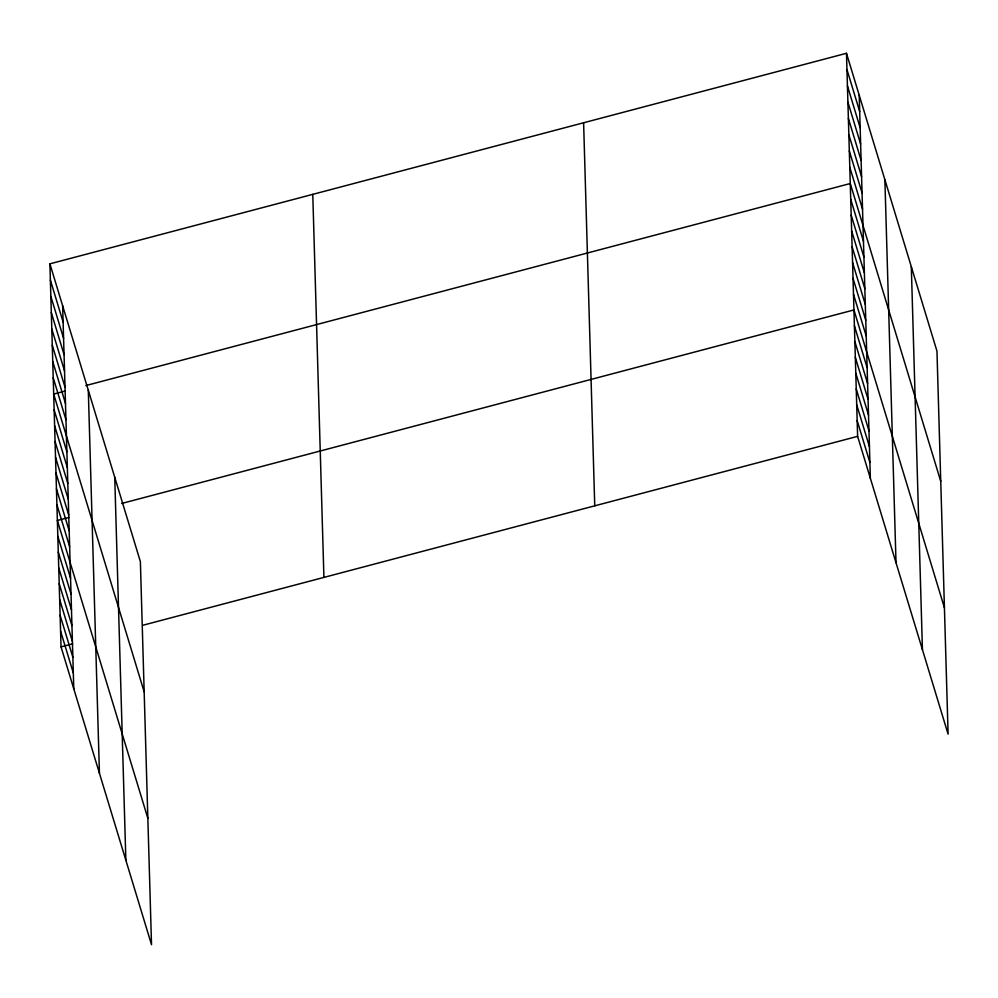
<?xml version="1.0" encoding="UTF-8"?>
<svg xmlns="http://www.w3.org/2000/svg" width="998" height="998" viewBox="0 0 998 998"><rect width="100%" height="100%" fill="white"/><g stroke="black" fill="none" stroke-linecap="round" stroke-linejoin="round"><path stroke-width="1.5" d="M49.9 263.834L140.381 561.649L151.521 944.707L61.04 646.879L49.9 263.834L846.479 53.293L936.96 351.121L948.1 734.166L857.619 436.351L846.479 53.293M65.369 390.991L53.692 394.073L144.174 691.888M85.816 385.577L850.271 183.532L940.752 481.348M69.049 517.388L57.36 520.482L147.841 818.298M121.619 503.491L853.939 309.941L944.42 607.757M61.04 646.879L72.717 643.797M142.814 625.272L857.619 436.351M846.953 69.573L859.69 111.502M847.427 85.853L860.164 127.781M847.901 102.133L860.638 144.061M848.375 118.413L861.112 160.341M848.849 134.693L861.586 176.621M849.323 150.972L862.06 192.901M849.797 167.252L862.534 209.181M850.72 199.338L863.47 241.267M851.182 215.131L863.919 257.06M851.643 230.937L864.38 272.866M852.105 246.743L864.842 288.672M852.566 262.536L865.303 304.465M853.028 278.342L865.765 320.271M853.477 294.136L866.227 336.064M854.4 325.747L867.137 367.676M854.862 341.541L867.599 383.469M855.323 357.346L868.06 399.275M855.785 373.14L868.522 415.068M856.234 388.946L868.971 430.874M856.696 404.739L869.433 446.667M857.157 420.545L869.894 462.473M50.374 280.114L63.111 322.042M50.848 296.394L63.585 338.322M51.322 312.673L64.059 354.602M51.796 328.953L64.533 370.882M52.27 345.233L65.007 387.162M52.744 361.513L65.481 403.441M53.218 377.793L65.955 419.721M54.142 409.879L66.891 451.807M54.603 425.672L67.34 467.6M55.065 441.478L67.802 483.406M55.526 457.271L68.263 499.2M55.988 473.077L68.725 515.005M56.449 488.883L69.186 530.811M56.898 504.676L69.635 546.605M57.822 536.275L70.559 578.204M58.283 552.081L71.02 594.01M58.745 567.887L71.482 609.815M59.194 583.68L71.943 625.609M59.655 599.486L72.392 641.415M60.117 615.279L72.854 657.208M60.579 631.085L73.316 673.014M911.311 266.678L922.439 649.723M884.877 179.665L896.017 562.722M859.216 95.222L870.356 478.279M583.605 122.779L594.746 505.824M312.773 194.361L323.913 577.405M114.733 477.206L125.86 860.264M88.298 390.206L99.438 773.25M62.637 305.762L73.777 688.807"/></g></svg>
